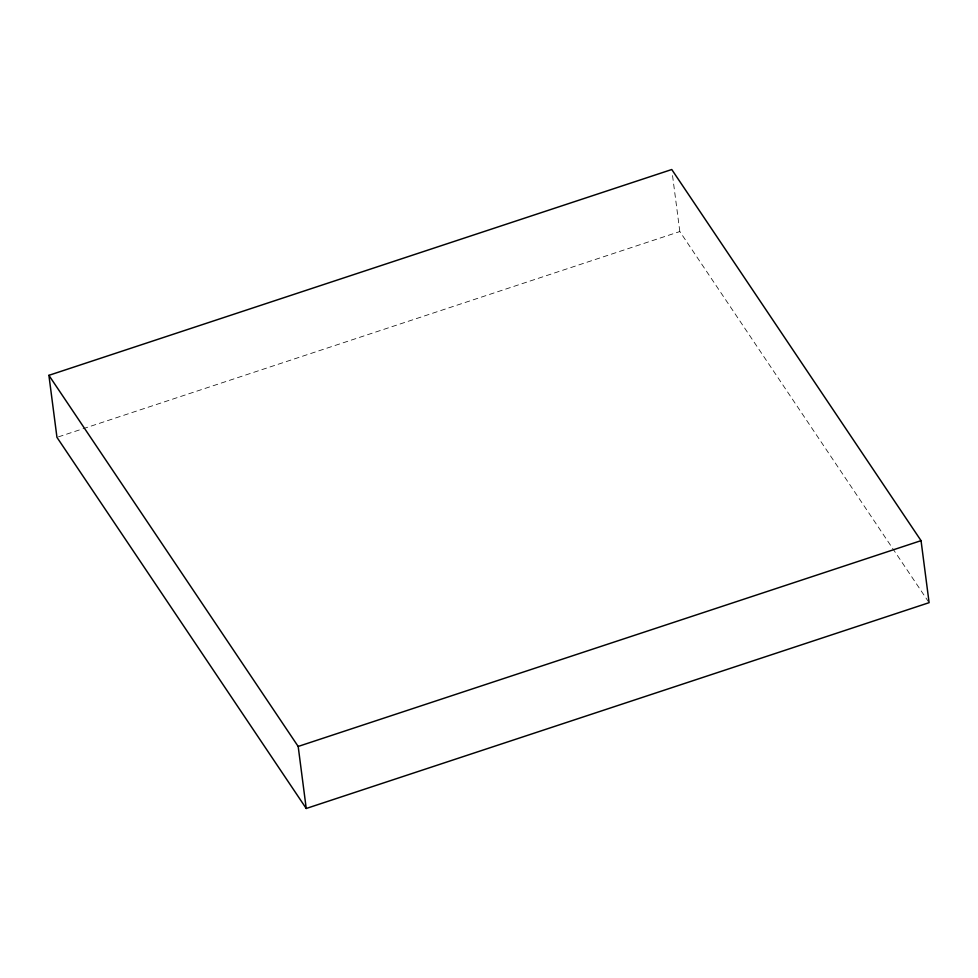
<?xml version="1.0" encoding="UTF-8"?>
<svg xmlns="http://www.w3.org/2000/svg" width="978" height="978" viewBox="0 0 978 978"><rect width="100%" height="100%" fill="white"/><g stroke="black" fill="none" stroke-linecap="round" stroke-linejoin="round"><path stroke-width="0.73" stroke-dasharray="4.89 3.67" d="M58.399 436.873L81.577 429.22M83.032 428.743L679.82 231.554L928.244 601.409M672.546 175.575L679.82 231.554"/><path stroke-width="1.47" d="M48.9 375.332L671.764 169.524L921.044 540.651L929.1 602.668L306.236 808.476L56.956 437.349L48.9 375.332L298.18 746.446L306.236 808.476M298.18 746.446L921.044 540.651"/></g></svg>
